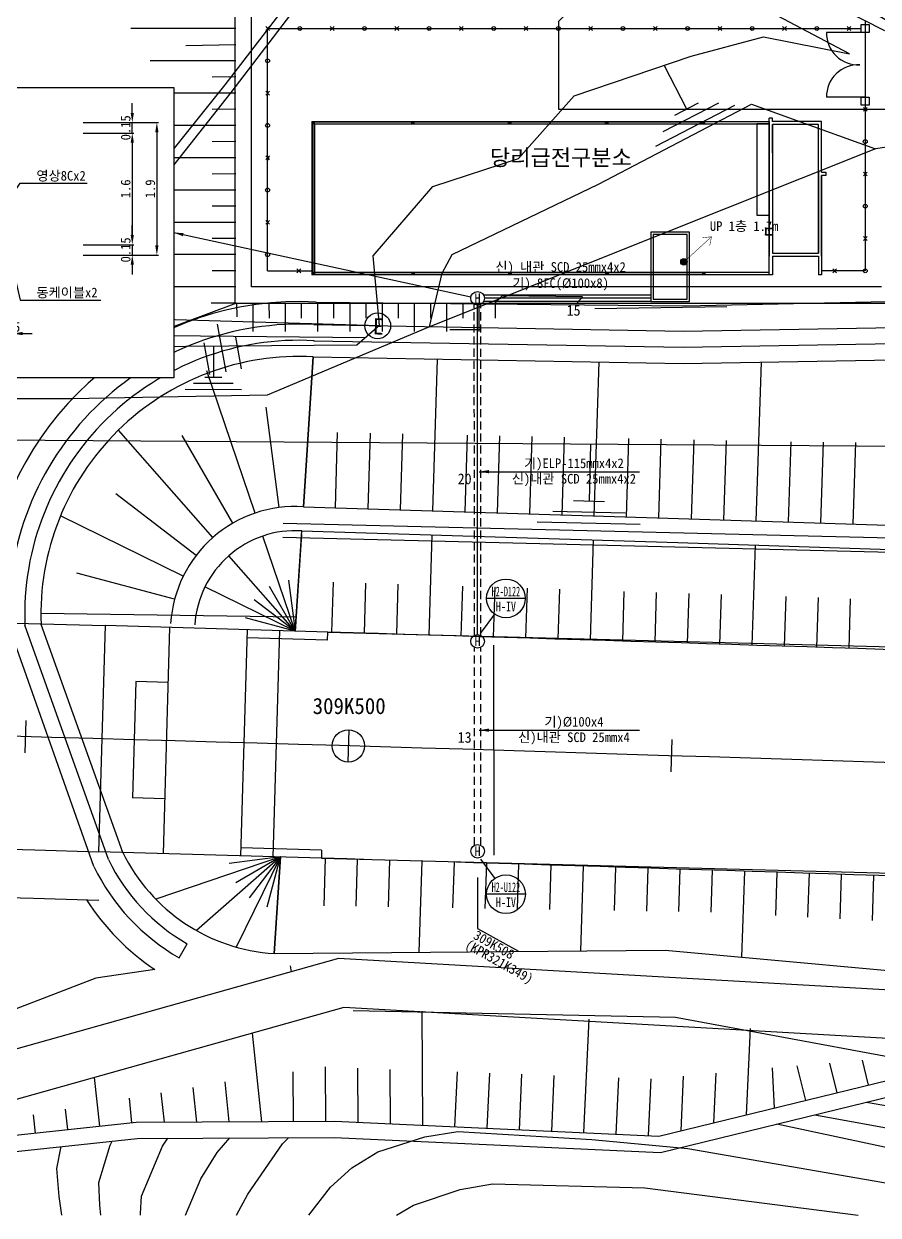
# Model space of a CAD drawing. Extents: x 138725554 to 138725746, y 217595093 to 217595228.
# Drawn here: x 138725598 to 138725650.9, y 217595100.9 to 217595174.7 of the extents above; entities that cross this region are included whole.
import ezdxf
from ezdxf.enums import TextEntityAlignment as Align

# ---------------------------------------------------------------- set-up
doc = ezdxf.new("R2010")
doc.units = 0
doc.header["$LTSCALE"] = 2
doc.header["$MEASUREMENT"] = 0
doc.linetypes.add('HIDDEN', pattern=[0.375, 0.25, -0.125])
doc.layers.get('0').update_dxf_attribs({"linetype": 'CONTINUOUS', "lineweight": 0})
doc.layers.get('DEFPOINTS').update_dxf_attribs({"linetype": 'CONTINUOUS'})
for name, color, linetype in [('TT-LINE', 7, 'CONTINUOUS'), ('TT-MANH', 4, 'CONTINUOUS'), ('TX-LINE', 2, 'CONTINUOUS'), ('TZ-BASE', 253, 'CONTINUOUS'), ('TZ-DIMS', 1, 'CONTINUOUS'), ('TZ-LEAL', 1, 'CONTINUOUS'), ('TZ-LEAT', 3, 'CONTINUOUS'), ('TZ-LINE', 7, 'CONTINUOUS'), ('TZ-TEXT', 6, 'CONTINUOUS')]:
    doc.layers.add(name, color=color, linetype=linetype)
doc.styles.add('GR', font='GulimChe.ttf')
doc.styles.get("Standard").update_dxf_attribs({"font": 'GulimChe.ttf'})
doc.linetypes.add('ZIGZAG', pattern='A,0.00254,-5.08,[131,ltypeshp.shx,S=5.08,R=0,X=-5.08,Y=0],-10.16,[131,ltypeshp.shx,S=5.08,R=180,X=5.08,Y=0],-5.08', length=20.32254)
doc.dimstyles.new('D200', dxfattribs={"dimscale": 0.2, "dimtxt": 3, "dimasz": 3, "dimexe": 0.5, "dimexo": 0.5, "dimgap": 0.5, "dimtad": 1, "dimdec": 0, "dimzin": 1, "dimdsep": 46, "dimlunit": 6, "dimtxsty": 'Standard', "dimcen": 1, "dimclrd": 1, "dimclre": 1, "dimclrt": 3, "dimadec": 0, "dimazin": 0, "dimtfac": 1, "dimtdec": 0, "dimtix": 1, "dimtmove": 2, "dimatfit": 3, "dimfxl": 0, "dimtvp": 2, "dimlwd": -1, "dimlwe": -1, "dimarcsym": 0})
doc.dimstyles.new('NDIM', dxfattribs={"dimscale": 2000, "dimtxt": 0.0003, "dimasz": 0.00015, "dimexe": 0.0004, "dimexo": 0.0002, "dimgap": 0.0001, "dimtad": 1, "dimdec": 1, "dimzin": 0, "dimdsep": 46, "dimlunit": 6, "dimtxsty": 'Standard', "dimblk1": '_RXDOT', "dimblk2": '_RXDOT', "dimsah": 1, "dimcen": 3, "dimdle": 0.0003, "dimclrd": 256, "dimclre": 256, "dimclrt": 256, "dimadec": 0, "dimazin": 0, "dimtfac": 1, "dimtdec": 4, "dimtix": 1, "dimtmove": 2, "dimatfit": 3, "dimfxl": 0, "dimtolj": 1, "dimtzin": 0, "dimarcsym": 0})
doc.dimstyles.new('지시선200', dxfattribs={"dimscale": 0.2, "dimtxt": 3, "dimasz": 3, "dimexe": 0.5, "dimexo": 0.5, "dimgap": 0.5, "dimtad": 1, "dimdec": 0, "dimzin": 1, "dimdsep": 46, "dimlunit": 6, "dimtxsty": 'Standard', "dimcen": 1, "dimclrd": 6, "dimclre": 6, "dimclrt": 3, "dimadec": 0, "dimazin": 0, "dimtfac": 1, "dimtdec": 0, "dimtix": 1, "dimtmove": 2, "dimatfit": 3, "dimfxl": 0, "dimtvp": 2, "dimlwd": -1, "dimlwe": -1, "dimarcsym": 0})

# ---------------------------------------------------------------- blocks, each defined once
blk = doc.blocks.new('_RXDOT')
blk.add_line((-1, 0), (2, 0))
at = {"const_width": 0.5}
blk.add_lwpolyline([(-0.25, 0, 1), (0.25, 0, 1)], format="xyb", close=True, dxfattribs=at)
blk = doc.blocks.new('*D6')
at = {"layer": 'DEFPOINTS', "color": 0}
for p in [(138725596.668, 217595157.028), (138725597.316, 217595157.028), (138725597.316, 217595155.511)]:
    blk.add_point(p, dxfattribs=at)
at = {"layer": 'TZ-LINE', "color": 1}
for p, q in [((138725596.668, 217595156.928), (138725596.668, 217595155.411)), ((138725597.316, 217595156.928), (138725597.316, 217595155.411)), ((138725596.068, 217595155.511), (138725595.468, 217595155.511)), ((138725596.668, 217595155.511), (138725597.316, 217595155.511)), ((138725597.916, 217595155.511), (138725598.516, 217595155.511))]:
    blk.add_line(p, q, dxfattribs=at)
for points in [[(138725596.068, 217595155.611), (138725596.068, 217595155.411), (138725596.668, 217595155.511)], [(138725597.916, 217595155.611), (138725597.916, 217595155.411), (138725597.316, 217595155.511)]]:
    blk.add_solid(points, dxfattribs=at)
at = {"layer": 'TZ-LINE', "color": 3, "insert": (138725596.992, 217595155.919), "char_height": 0.6, "attachment_point": 5}
blk.add_mtext('0.15', dxfattribs=at)
blk = doc.blocks.new('*D15')
at = {"layer": 'DEFPOINTS', "color": 0}
for p in [(138725601.556, 217595168.574), (138725604.705, 217595168.574), (138725601.556, 217595167.926)]:
    blk.add_point(p, dxfattribs=at)
at = {"layer": 'TZ-LINE', "color": 1}
for p, q in [((138725604.705, 217595169.174), (138725604.705, 217595169.774)), ((138725601.656, 217595168.574), (138725604.805, 217595168.574)), ((138725604.705, 217595167.926), (138725604.705, 217595168.574)), ((138725601.656, 217595167.926), (138725604.805, 217595167.926)), ((138725604.705, 217595167.326), (138725604.705, 217595166.726))]:
    blk.add_line(p, q, dxfattribs=at)
for points in [[(138725604.605, 217595169.174), (138725604.805, 217595169.174), (138725604.705, 217595168.574)], [(138725604.605, 217595167.326), (138725604.805, 217595167.326), (138725604.705, 217595167.926)]]:
    blk.add_solid(points, dxfattribs=at)
at = {"layer": 'TZ-LINE', "color": 3, "insert": (138725604.297, 217595168.25), "char_height": 0.6, "attachment_point": 5, "rotation": 90}
blk.add_mtext('0.15', dxfattribs=at)
blk = doc.blocks.new('*D16')
at = {"layer": 'DEFPOINTS', "color": 0}
for p in [(138725601.556, 217595167.926), (138725601.556, 217595161.014), (138725604.705, 217595161.014)]:
    blk.add_point(p, dxfattribs=at)
at = {"layer": 'TZ-LINE', "color": 1}
for p, q in [((138725601.656, 217595167.926), (138725604.805, 217595167.926)), ((138725604.705, 217595167.326), (138725604.705, 217595161.614)), ((138725601.656, 217595161.014), (138725604.805, 217595161.014))]:
    blk.add_line(p, q, dxfattribs=at)
for points in [[(138725604.605, 217595167.326), (138725604.805, 217595167.326), (138725604.705, 217595167.926)], [(138725604.605, 217595161.614), (138725604.805, 217595161.614), (138725604.705, 217595161.014)]]:
    blk.add_solid(points, dxfattribs=at)
at = {"layer": 'TZ-LINE', "color": 3, "insert": (138725604.297, 217595164.47), "char_height": 0.6, "attachment_point": 5, "rotation": 90}
blk.add_mtext('1.6', dxfattribs=at)
blk = doc.blocks.new('*D17')
at = {"layer": 'DEFPOINTS', "color": 0}
for p in [(138725601.556, 217595161.014), (138725601.556, 217595160.366), (138725604.705, 217595160.366)]:
    blk.add_point(p, dxfattribs=at)
at = {"layer": 'TZ-LINE', "color": 1}
for p, q in [((138725604.705, 217595161.614), (138725604.705, 217595162.214)), ((138725601.656, 217595161.014), (138725604.805, 217595161.014)), ((138725601.656, 217595160.366), (138725604.805, 217595160.366)), ((138725604.705, 217595161.014), (138725604.705, 217595160.366)), ((138725604.705, 217595159.766), (138725604.705, 217595159.166))]:
    blk.add_line(p, q, dxfattribs=at)
for points in [[(138725604.605, 217595161.614), (138725604.805, 217595161.614), (138725604.705, 217595161.014)], [(138725604.605, 217595159.766), (138725604.805, 217595159.766), (138725604.705, 217595160.366)]]:
    blk.add_solid(points, dxfattribs=at)
at = {"layer": 'TZ-LINE', "color": 3, "insert": (138725604.297, 217595160.69), "char_height": 0.6, "attachment_point": 5, "rotation": 90}
blk.add_mtext('0.15', dxfattribs=at)
blk = doc.blocks.new('*D18')
at = {"layer": 'DEFPOINTS', "color": 0}
for p in [(138725601.556, 217595168.574), (138725601.556, 217595160.366), (138725606.227, 217595160.366)]:
    blk.add_point(p, dxfattribs=at)
at = {"layer": 'TZ-LINE', "color": 1}
for p, q in [((138725601.656, 217595168.574), (138725606.327, 217595168.574)), ((138725606.227, 217595167.974), (138725606.227, 217595160.966)), ((138725601.656, 217595160.366), (138725606.327, 217595160.366))]:
    blk.add_line(p, q, dxfattribs=at)
for points in [[(138725606.127, 217595167.974), (138725606.327, 217595167.974), (138725606.227, 217595168.574)], [(138725606.127, 217595160.966), (138725606.327, 217595160.966), (138725606.227, 217595160.366)]]:
    blk.add_solid(points, dxfattribs=at)
at = {"layer": 'TZ-LINE', "color": 3, "insert": (138725605.819, 217595164.47), "char_height": 0.6, "attachment_point": 5, "rotation": 90}
blk.add_mtext('1.9', dxfattribs=at)

msp = doc.modelspace()

# ---------------------------------------------------------------- hatches: boundary and pattern name
at = {"layer": 'TZ-LINE'}
h = msp.add_hatch(color=256, dxfattribs=at)
h.dxf.hatch_style = 1
h.paths.add_polyline_path([(138725638.653, 217595159.946, 1), (138725639.053, 217595159.946, 1)])

# ---------------------------------------------------------------- linework, layer by layer
at = {"layer": 'TT-LINE', "linetype": 'HIDDEN', "elevation": 0}
for points in [[(138725625.881, 217595136.827), (138725625.879, 217595157.326)], [(138725626.281, 217595136.825), (138725626.279, 217595157.326)], [(138725625.881, 217595123.826), (138725625.881, 217595136.087)], [(138725626.281, 217595123.826), (138725626.281, 217595136.088)]]:
    msp.add_lwpolyline(points, dxfattribs=at)
at = {"layer": 'TT-MANH'}
for centre in [(138725626.079, 217595157.696), (138725626.079, 217595136.457, 0), (138725626.081, 217595123.457, 0)]:
    msp.add_circle(centre, 0.42, dxfattribs=at)
at = {"layer": 'TZ-BASE'}
for p, q in [((138725610.462, 217595170.915), (138725619.548, 217595182.768)), ((138725620.131, 217595182.626), (138725610.802, 217595170.425)), ((138725645.062, 217595177.435), (138725651.275, 217595174.277)), ((138725611.08, 217595157.396), (138725611.08, 217595176.396)), ((138725649.11, 217595172.831), (138725643.16, 217595175.962)), ((138725612.08, 217595158.396), (138725612.08, 217595175.396)), ((138725613.196, 217595174.28), (138725612.965, 217595174.511)), ((138725613.196, 217595174.511), (138725612.965, 217595174.28)), ((138725613.08, 217595159.395), (138725613.08, 217595174.395)), ((138725613.08, 217595174.395), (138725649.824, 217595174.395)), ((138725617.196, 217595174.511), (138725616.965, 217595174.28)), ((138725617.196, 217595174.28), (138725616.965, 217595174.511)), ((138725621.196, 217595174.28), (138725620.965, 217595174.511)), ((138725621.196, 217595174.511), (138725620.965, 217595174.28)), ((138725625.196, 217595174.28), (138725624.965, 217595174.511)), ((138725625.196, 217595174.511), (138725624.965, 217595174.28)), ((138725629.196, 217595174.28), (138725628.965, 217595174.511)), ((138725629.196, 217595174.511), (138725628.965, 217595174.28)), ((138725633.196, 217595174.28), (138725632.965, 217595174.511)), ((138725633.196, 217595174.511), (138725632.965, 217595174.28)), ((138725637.196, 217595174.28), (138725636.965, 217595174.511)), ((138725637.196, 217595174.511), (138725636.965, 217595174.28)), ((138725641.196, 217595174.28), (138725640.965, 217595174.511)), ((138725641.196, 217595174.511), (138725640.965, 217595174.28)), ((138725645.196, 217595174.28), (138725644.965, 217595174.511)), ((138725645.196, 217595174.511), (138725644.965, 217595174.28)), ((138725649.196, 217595174.28), (138725648.965, 217595174.511)), ((138725649.196, 217595174.511), (138725648.965, 217595174.28)), ((138725649.824, 217595174.645), (138725650.324, 217595174.645)), ((138725649.824, 217595174.145), (138725649.824, 217595174.645)), ((138725650.08, 217595174.833, 0), (138725650.08, 217595169.396, 0)), ((138725650.08, 217595174.833, 0), (138725650.08, 217595169.396, 0)), ((138725650.324, 217595174.645), (138725650.324, 217595174.145)), ((138725639.305, 217595172.676), (138725643.77, 217595173.884)), ((138725643.77, 217595173.884), (138725649.11, 217595172.831)), ((138725650.074, 217595174.145), (138725647.674, 217595174.145)), ((138725650.324, 217595174.145), (138725649.824, 217595174.145)), ((138725632.061, 217595170.228), (138725639.305, 217595172.676)), ((138725604.108, 217595162.96), (138725610.462, 217595170.915)), ((138725610.802, 217595170.425), (138725604.567, 217595162.526)), ((138725613.196, 217595170.28), (138725612.965, 217595170.511)), ((138725613.196, 217595170.511), (138725612.965, 217595170.28)), ((138725628.621, 217595166.344), (138725632.061, 217595170.228)), ((138725650.074, 217595170.145), (138725647.674, 217595170.145)), ((138725649.824, 217595170.145), (138725650.324, 217595170.145)), ((138725649.824, 217595169.645), (138725649.824, 217595170.145)), ((138725650.324, 217595170.145), (138725650.324, 217595169.645)), ((138725660.814, 217595169.385), (138725631.083, 217595169.396)), ((138725633.556, 217595164.769), (138725643.032, 217595169.71)), ((138725643.032, 217595169.71), (138725650.704, 217595166.956)), ((138725650.324, 217595169.645), (138725649.824, 217595169.645)), ((138725650.196, 217595169.28), (138725649.965, 217595169.511)), ((138725650.196, 217595169.511), (138725649.965, 217595169.28)), ((138725650.08, 217595169.646), (138725650.08, 217595159.396)), ((138725650.08, 217595169.396, 0), (138725660.428, 217595169.385)), ((138725615.83, 217595168.646, 0), (138725644.13, 217595168.646, 0)), ((138725615.83, 217595168.646, 0), (138725615.83, 217595159.146, 0)), ((138725615.855, 217595168.496, 0), (138725615.83, 217595168.496, 0)), ((138725615.855, 217595168.641, 0), (138725640.13, 217595168.641, 0)), ((138725615.855, 217595168.641, 0), (138725615.855, 217595159.171, 0)), ((138725615.955, 217595168.621, 0), (138725615.855, 217595168.621, 0)), ((138725615.855, 217595168.621, 0), (138725640.13, 217595168.621, 0)), ((138725615.955, 217595168.521, 0), (138725615.855, 217595168.521, 0)), ((138725615.875, 217595168.641, 0), (138725615.875, 217595159.171, 0)), ((138725615.98, 217595168.496, 0), (138725615.875, 217595168.496, 0)), ((138725615.905, 217595168.521, 0), (138725615.905, 217595168.621, 0)), ((138725615.98, 217595168.621, 0), (138725615.98, 217595168.646, 0)), ((138725615.98, 217595168.496, 0), (138725615.98, 217595168.601, 0)), ((138725615.98, 217595168.496, 0), (138725615.98, 217595159.296, 0)), ((138725615.98, 217595168.496, 0), (138725644.13, 217595168.496, 0)), ((138725622.005, 217595168.621, 0), (138725622.005, 217595168.646, 0)), ((138725622.005, 217595168.496, 0), (138725622.005, 217595168.601, 0)), ((138725622.13, 217595168.621, 0), (138725622.03, 217595168.621, 0)), ((138725622.13, 217595168.521, 0), (138725622.03, 217595168.521, 0)), ((138725622.08, 217595168.521, 0), (138725622.08, 217595168.621, 0)), ((138725622.155, 217595168.621, 0), (138725622.155, 217595168.646, 0)), ((138725622.155, 217595168.496, 0), (138725622.155, 217595168.601, 0)), ((138725628.005, 217595168.621, 0.001), (138725628.005, 217595168.646, 0.001)), ((138725628.005, 217595168.496, 0.001), (138725628.005, 217595168.601, 0.001)), ((138725628.13, 217595168.621, 0), (138725628.03, 217595168.621, 0)), ((138725628.13, 217595168.521, 0), (138725628.03, 217595168.521, 0)), ((138725628.08, 217595168.521, 0), (138725628.08, 217595168.621, 0)), ((138725628.155, 217595168.621, 0.001), (138725628.155, 217595168.646, 0.001)), ((138725628.155, 217595168.496, 0.001), (138725628.155, 217595168.601, 0.001)), ((138725634.005, 217595168.621, 0), (138725634.005, 217595168.646, 0)), ((138725634.005, 217595168.496, 0), (138725634.005, 217595168.601, 0)), ((138725634.13, 217595168.621, 0), (138725634.03, 217595168.621, 0)), ((138725634.13, 217595168.521, 0), (138725634.03, 217595168.521, 0)), ((138725634.08, 217595168.521, 0), (138725634.08, 217595168.621, 0)), ((138725634.155, 217595168.621, 0), (138725634.155, 217595168.646, 0)), ((138725634.155, 217595168.496, 0), (138725634.155, 217595168.601, 0)), ((138725640.005, 217595168.621, 0), (138725640.005, 217595168.646, 0)), ((138725640.005, 217595168.496, 0), (138725640.005, 217595168.601, 0)), ((138725640.13, 217595168.621, 0), (138725640.03, 217595168.621, 0)), ((138725640.13, 217595168.521, 0), (138725640.03, 217595168.521, 0)), ((138725640.08, 217595168.521, 0), (138725640.08, 217595168.621, 0)), ((138725640.13, 217595168.621, 0), (138725640.13, 217595168.641, 0)), ((138725640.155, 217595168.496, 0), (138725640.155, 217595168.646, 0)), ((138725644.33, 217595168.846, 0), (138725644.13, 217595168.846, 0)), ((138725644.13, 217595166.696, 0), (138725644.13, 217595168.846, 0)), ((138725644.13, 217595168.646, 0), (138725644.13, 217595160.296, 0)), ((138725644.33, 217595168.646, 0), (138725644.33, 217595168.846, 0)), ((138725647.38, 217595168.646, 0), (138725644.33, 217595168.646, 0)), ((138725647.18, 217595168.446, 0), (138725644.33, 217595168.446, 0)), ((138725644.33, 217595168.446, 0), (138725644.33, 217595160.496, 0)), ((138725644.33, 217595166.696, 0), (138725644.33, 217595168.446, 0)), ((138725647.18, 217595160.496, 0), (138725647.18, 217595168.446, 0)), ((138725647.38, 217595165.496, 0), (138725647.38, 217595168.646, 0)), ((138725664.96, 217595169.005), (138725650.704, 217595166.956)), ((138725650.704, 217595166.956), (138725623.097, 217595155.917)), ((138725613.196, 217595166.28), (138725612.965, 217595166.511)), ((138725613.196, 217595166.511), (138725612.965, 217595166.28)), ((138725623.303, 217595164.623), (138725628.621, 217595166.344)), ((138725644.13, 217595159.146, 0), (138725644.13, 217595165.796, 0)), ((138725644.33, 217595165.796, 0), (138725644.33, 217595160.496, 0)), ((138725647.18, 217595165.496), (138725647.18, 217595160.496)), ((138725647.38, 217595165.496), (138725647.63, 217595165.496)), ((138725647.63, 217595165.496), (138725647.63, 217595165.296)), ((138725650.196, 217595165.511), (138725649.965, 217595165.28)), ((138725650.196, 217595165.28), (138725649.965, 217595165.511)), ((138725624.504, 217595160.409), (138725633.556, 217595164.769)), ((138725647.38, 217595165.296), (138725647.38, 217595159.146)), ((138725647.63, 217595165.296), (138725647.38, 217595165.296)), ((138725647.38, 217595160.296, 0), (138725647.38, 217595165.296, 0)), ((138725619.618, 217595160.332), (138725623.303, 217595164.623)), ((138725599.696, 217595156.795), (138725604.108, 217595162.96)), ((138725604.567, 217595162.526), (138725600.319, 217595156.594)), ((138725613.196, 217595162.511), (138725612.965, 217595162.28)), ((138725613.196, 217595162.28), (138725612.965, 217595162.511)), ((138725643.903, 217595162.011, 0), (138725643.903, 217595161.655, 0)), ((138725643.903, 217595162.011, 0), (138725643.903, 217595161.655, 0)), ((138725643.925, 217595162.011, 0), (138725643.925, 217595161.655, 0)), ((138725643.925, 217595162.011, 0), (138725643.925, 217595161.655, 0)), ((138725643.936, 217595162.044, 0), (138725644.309, 217595162.044, 0)), ((138725643.936, 217595162.044, 0), (138725644.13, 217595162.044, 0)), ((138725643.936, 217595162.022, 0), (138725644.309, 217595162.022, 0)), ((138725643.936, 217595162.022, 0), (138725644.13, 217595162.022, 0)), ((138725644.309, 217595162.044, 0), (138725644.309, 217595162.022, 0)), ((138725643.936, 217595161.644, 0), (138725644.309, 217595161.644, 0)), ((138725643.936, 217595161.644, 0), (138725644.13, 217595161.644, 0)), ((138725643.936, 217595161.622, 0), (138725644.309, 217595161.622, 0)), ((138725643.936, 217595161.622, 0), (138725644.13, 217595161.622, 0)), ((138725644.309, 217595161.644, 0), (138725644.309, 217595161.622, 0)), ((138725650.196, 217595161.28), (138725649.965, 217595161.511)), ((138725650.196, 217595161.511), (138725649.965, 217595161.28)), ((138725620.002, 217595156.016), (138725619.618, 217595160.332)), ((138725623.89, 217595159.242), (138725624.504, 217595160.409)), ((138725644.33, 217595160.496, 0), (138725647.18, 217595160.496, 0)), ((138725644.33, 217595160.296, 0), (138725644.33, 217595159.146, 0)), ((138725644.33, 217595160.296, 0), (138725647.18, 217595160.296, 0)), ((138725647.18, 217595160.296), (138725647.18, 217595159.146)), ((138725613.08, 217595159.395), (138725615.78, 217595159.395)), ((138725615.13, 217595159.28), (138725614.898, 217595159.511)), ((138725615.13, 217595159.511), (138725614.898, 217595159.28)), ((138725615.855, 217595159.296, 0), (138725615.83, 217595159.296, 0)), ((138725644.13, 217595159.146, 0.001), (138725615.83, 217595159.146, 0)), ((138725615.955, 217595159.271, 0), (138725615.855, 217595159.271, 0)), ((138725615.855, 217595159.191, 0), (138725640.13, 217595159.191, 0)), ((138725615.955, 217595159.171, 0), (138725615.855, 217595159.171, 0)), ((138725615.855, 217595159.171, 0), (138725640.13, 217595159.171, 0)), ((138725615.98, 217595159.296, 0), (138725615.875, 217595159.296, 0)), ((138725615.905, 217595159.271, 0), (138725615.905, 217595159.171, 0)), ((138725644.13, 217595159.296, 0.001), (138725615.98, 217595159.296, 0)), ((138725615.98, 217595159.296, 0), (138725615.98, 217595159.191, 0)), ((138725615.98, 217595159.171, 0), (138725615.98, 217595159.146, 0)), ((138725622.005, 217595159.296, 0), (138725622.005, 217595159.191, 0)), ((138725622.005, 217595159.171, 0), (138725622.005, 217595159.146, 0)), ((138725622.13, 217595159.271, 0), (138725622.03, 217595159.271, 0)), ((138725622.13, 217595159.171, 0), (138725622.03, 217595159.171, 0)), ((138725622.08, 217595159.271, 0), (138725622.08, 217595159.171, 0)), ((138725622.155, 217595159.296, 0), (138725622.155, 217595159.191, 0)), ((138725622.155, 217595159.171, 0), (138725622.155, 217595159.146, 0)), ((138725623.097, 217595155.917), (138725623.89, 217595159.242)), ((138725628.005, 217595159.296, 0.001), (138725628.005, 217595159.191, 0.001)), ((138725628.005, 217595159.171, 0.001), (138725628.005, 217595159.146, 0.001)), ((138725628.13, 217595159.271, 0), (138725628.03, 217595159.271, 0)), ((138725628.13, 217595159.171, 0), (138725628.03, 217595159.171, 0)), ((138725628.08, 217595159.271, 0), (138725628.08, 217595159.171, 0)), ((138725628.155, 217595159.296, 0.001), (138725628.155, 217595159.191, 0.001)), ((138725628.155, 217595159.171, 0.001), (138725628.155, 217595159.146, 0.001)), ((138725634.005, 217595159.296, 0), (138725634.005, 217595159.191, 0)), ((138725634.005, 217595159.171, 0), (138725634.005, 217595159.146, 0)), ((138725634.13, 217595159.271, 0), (138725634.03, 217595159.271, 0)), ((138725634.13, 217595159.171, 0), (138725634.03, 217595159.171, 0)), ((138725634.08, 217595159.271, 0), (138725634.08, 217595159.171, 0)), ((138725634.155, 217595159.296, 0), (138725634.155, 217595159.191, 0)), ((138725634.155, 217595159.171, 0), (138725634.155, 217595159.146, 0)), ((138725640.005, 217595159.296, 0), (138725640.005, 217595159.191, 0)), ((138725640.005, 217595159.171, 0), (138725640.005, 217595159.146, 0)), ((138725640.13, 217595159.271, 0), (138725640.03, 217595159.271, 0)), ((138725640.13, 217595159.171, 0), (138725640.03, 217595159.171, 0)), ((138725640.08, 217595159.271, 0), (138725640.08, 217595159.171, 0)), ((138725640.13, 217595159.191, 0), (138725640.13, 217595159.171, 0)), ((138725640.155, 217595159.296, 0), (138725640.155, 217595159.146, 0)), ((138725644.33, 217595159.146, 0), (138725644.13, 217595159.146, 0)), ((138725647.38, 217595159.146), (138725647.18, 217595159.146)), ((138725650.08, 217595159.396), (138725647.38, 217595159.396)), ((138725648.304, 217595159.511), (138725648.072, 217595159.28)), ((138725648.304, 217595159.28), (138725648.072, 217595159.511)), ((138725651.08, 217595158.396), (138725612.08, 217595158.396)), ((138725611.08, 217595157.396), (138725652.08, 217595157.396)), ((138725587.546, 217595156.688), (138725599.696, 217595156.795)), ((138725600.319, 217595156.594), (138725620.002, 217595156.016)), ((138725623.097, 217595155.917), (138725613.048, 217595151.69)), ((138725620.002, 217595156.016), (138725618.616, 217595154.798)), ((138725587.359, 217595155.598), (138725607.272, 217595155.768)), ((138725587.362, 217595155.298), (138725607.054, 217595155.466)), ((138725600.762, 217595155.456), (138725591.034, 217595155.231)), ((138725599.359, 217595155.701), (138725599.662, 217595155.403)), ((138725599.362, 217595155.401), (138725599.659, 217595155.703)), ((138725599.659, 217595155.703), (138725599.962, 217595155.406)), ((138725599.662, 217595155.403), (138725599.959, 217595155.706)), ((138725599.959, 217595155.706), (138725600.262, 217595155.408)), ((138725599.962, 217595155.406), (138725600.259, 217595155.708)), ((138725600.259, 217595155.708), (138725600.562, 217595155.411)), ((138725600.262, 217595155.408), (138725600.559, 217595155.711)), ((138725600.559, 217595155.711), (138725600.862, 217595155.414)), ((138725600.562, 217595155.411), (138725600.859, 217595155.714)), ((138725600.762, 217595155.456), (138725619.144, 217595155.262)), ((138725602.359, 217595155.726), (138725602.661, 217595155.429)), ((138725602.361, 217595155.426), (138725602.659, 217595155.729)), ((138725602.659, 217595155.729), (138725602.961, 217595155.431)), ((138725602.661, 217595155.429), (138725602.959, 217595155.731)), ((138725602.959, 217595155.731), (138725603.261, 217595155.434)), ((138725602.961, 217595155.431), (138725603.259, 217595155.734)), ((138725603.259, 217595155.734), (138725603.561, 217595155.437)), ((138725603.261, 217595155.434), (138725603.559, 217595155.737)), ((138725603.559, 217595155.737), (138725603.861, 217595155.439)), ((138725603.561, 217595155.437), (138725603.859, 217595155.739)), ((138725605.359, 217595155.752), (138725605.661, 217595155.455)), ((138725605.361, 217595155.452), (138725605.659, 217595155.755)), ((138725605.361, 217595155.452), (138725607.054, 217595155.466)), ((138725605.659, 217595155.755), (138725605.961, 217595155.457)), ((138725605.661, 217595155.455), (138725605.959, 217595155.757)), ((138725605.959, 217595155.757), (138725606.261, 217595155.46)), ((138725605.961, 217595155.457), (138725606.259, 217595155.76)), ((138725606.259, 217595155.76), (138725606.561, 217595155.462)), ((138725606.261, 217595155.46), (138725606.559, 217595155.762)), ((138725606.559, 217595155.762), (138725606.861, 217595155.465)), ((138725606.561, 217595155.462), (138725606.859, 217595155.765)), ((138725611.472, 217595153.323), (138725611.12, 217595155.292)), ((138725624.356, 217595155.752), (138725626.27, 217595155.768)), ((138725600.097, 217595154.644), (138725586.125, 217595154.124)), ((138725618.616, 217595154.798), (138725600.097, 217595154.644)), ((138725609.504, 217595152.971), (138725609.151, 217595154.939)), ((138725615.3, 217595144.793), (138725615.906, 217595154.068)), ((138725615.906, 217595154.068), (138725615.3, 217595144.793)), ((138725623.578, 217595153.933), (138725623.29, 217595144.544)), ((138725633.578, 217595153.758), (138725633.285, 217595144.233)), ((138725643.63, 217595153.748), (138725643.309, 217595143.914)), ((138725612.307, 217595144.397), (138725609.313, 217595153.197)), ((138725600.927, 217595151.476), (138725579.671, 217595151.447)), ((138725613.048, 217595151.69), (138725600.927, 217595151.476)), ((138725612.963, 217595150.958), (138725613.784, 217595144.742)), ((138725609.693, 217595142.885), (138725603.85, 217595149.533)), ((138725617.397, 217595149.386), (138725617.264, 217595144.732)), ((138725619.436, 217595149.344), (138725619.292, 217595144.668)), ((138725621.435, 217595149.304), (138725621.291, 217595144.606)), ((138725625.435, 217595149.222), (138725625.289, 217595144.482)), ((138725669.847, 217595148.399), (138725553.899, 217595149.2)), ((138725610.925, 217595143.77), (138725607.786, 217595149.196)), ((138725627.435, 217595149.182), (138725627.288, 217595144.42)), ((138725629.434, 217595149.141), (138725629.287, 217595144.357)), ((138725631.434, 217595149.1), (138725631.286, 217595144.295)), ((138725635.433, 217595149.019), (138725635.284, 217595144.171)), ((138725637.433, 217595148.978), (138725637.284, 217595144.108)), ((138725639.471, 217595148.937), (138725639.311, 217595144.044)), ((138725641.471, 217595148.896), (138725641.31, 217595143.979)), ((138725645.47, 217595148.815), (138725645.308, 217595143.848)), ((138725647.47, 217595148.79), (138725647.307, 217595143.783)), ((138725649.471, 217595148.766), (138725649.306, 217595143.718)), ((138725608.657, 217595141.777), (138725603.679, 217595145.587)), ((138725607.858, 217595140.487), (138725600.26, 217595144.22)), ((138725614.04, 217595143.78), (138725678.725, 217595142.21)), ((138725614.796, 217595137.078), (138725612.79, 217595142.976)), ((138725614.022, 217595142.896), (138725678.707, 217595141.326)), ((138725614.796, 217595137.067), (138725615.202, 217595143.295)), ((138725615.187, 217595143.065), (138725614.796, 217595137.068)), ((138725623.244, 217595143.045), (138725623.054, 217595136.841)), ((138725633.239, 217595142.734), (138725633.049, 217595136.534)), ((138725643.26, 217595142.414), (138725643.058, 217595136.218)), ((138725614.796, 217595137.078), (138725610.684, 217595141.758)), ((138725607.326, 217595139.067), (138725601.267, 217595140.679)), ((138725614.796, 217595137.078), (138725609.205, 217595139.825)), ((138725614.796, 217595137.078), (138725613.194, 217595139.848)), ((138725614.377, 217595140.251), (138725614.796, 217595137.078)), ((138725617.132, 217595140.128), (138725617.043, 217595137.023)), ((138725619.151, 217595140.062), (138725619.056, 217595136.964)), ((138725621.15, 217595139.998), (138725621.055, 217595136.902)), ((138725625.148, 217595139.869), (138725625.053, 217595136.78)), ((138725627.147, 217595139.805), (138725627.052, 217595136.718)), ((138725629.146, 217595139.74), (138725629.051, 217595136.657)), ((138725631.145, 217595139.676), (138725631.05, 217595136.596)), ((138725614.796, 217595137.078), (138725612.255, 217595139.023)), ((138725635.143, 217595139.547), (138725635.048, 217595136.473)), ((138725637.142, 217595139.482), (138725637.047, 217595136.412)), ((138725639.16, 217595139.417), (138725639.06, 217595136.348)), ((138725641.159, 217595139.353), (138725641.059, 217595136.283)), ((138725645.157, 217595139.224), (138725645.057, 217595136.152)), ((138725647.156, 217595139.16), (138725647.056, 217595136.087)), ((138725649.155, 217595139.095), (138725649.055, 217595136.022)), ((138725599.046, 217595138.198), (138725614.88, 217595137.974)), ((138725602.325, 217595122.51), (138725597.058, 217595137.422)), ((138725603.223, 217595122.949), (138725598.058, 217595137.46)), ((138725604.121, 217595123.388), (138725599.057, 217595137.498)), ((138725603.017, 217595137.426), (138725602.616, 217595123.431)), ((138725616.812, 217595137.03), (138725603.017, 217595137.426)), ((138725614.796, 217595137.078), (138725611.704, 217595137.901)), ((138725607.016, 217595137.311), (138725606.614, 217595123.317)), ((138725611.814, 217595137.173), (138725611.412, 217595123.179)), ((138725613.813, 217595137.116), (138725613.411, 217595123.122)), ((138725616.797, 217595136.53), (138725616.812, 217595137.03)), ((138725616.812, 217595137.03), (138725676.843, 217595135.442)), ((138725616.797, 217595136.53), (138725611.799, 217595136.673)), ((138725627.075, 217595136.213), (138725627.077, 217595123.213)), ((138725604.919, 217595133.97), (138725604.712, 217595126.773)), ((138725606.918, 217595133.912), (138725604.919, 217595133.97)), ((138725598.116, 217595131.554), (138725598.061, 217595129.555)), ((138725618.11, 217595130.983, 0), (138725618.05, 217595128.984, 0)), ((138725638.102, 217595130.371), (138725638.039, 217595128.372)), ((138725606.712, 217595126.715), (138725604.712, 217595126.773)), ((138725616.41, 217595123.036), (138725602.616, 217595123.431)), ((138725616.424, 217595123.535), (138725611.426, 217595123.679)), ((138725616.424, 217595123.535), (138725616.41, 217595123.036)), ((138725613.884, 217595123.108), (138725606.158, 217595120.493)), ((138725613.884, 217595123.108), (138725608.68, 217595118.549)), ((138725613.884, 217595123.108), (138725610.711, 217595122.694)), ((138725613.884, 217595123.108), (138725611.112, 217595121.51)), ((138725613.884, 217595123.108), (138725611.131, 217595117.526)), ((138725613.884, 217595123.108), (138725611.936, 217595120.57)), ((138725613.056, 217595120.017), (138725613.884, 217595123.108)), ((138725613.885, 217595123.119), (138725613.494, 217595117.121)), ((138725613.494, 217595117.121), (138725613.885, 217595123.118)), ((138725616.41, 217595123.036), (138725676.441, 217595121.448)), ((138725616.641, 217595123.029), (138725616.557, 217595120.088)), ((138725618.626, 217595122.97), (138725618.537, 217595120.056)), ((138725620.625, 217595122.909), (138725620.537, 217595120.022)), ((138725622.624, 217595122.848), (138725622.451, 217595117.203)), ((138725624.623, 217595122.786), (138725624.537, 217595119.956)), ((138725626.623, 217595122.725), (138725626.537, 217595119.923)), ((138725628.622, 217595122.664), (138725628.536, 217595119.89)), ((138725630.621, 217595122.602), (138725630.536, 217595119.857)), ((138725632.62, 217595122.541), (138725632.459, 217595117.294)), ((138725634.619, 217595122.479), (138725634.536, 217595119.791)), ((138725636.618, 217595122.418), (138725636.536, 217595119.758)), ((138725638.603, 217595122.356), (138725638.517, 217595119.725)), ((138725640.602, 217595122.29), (138725640.517, 217595119.692)), ((138725642.601, 217595122.225), (138725642.428, 217595116.91)), ((138725644.6, 217595122.16), (138725644.513, 217595119.481)), ((138725646.599, 217595122.095), (138725646.51, 217595119.376)), ((138725648.598, 217595122.029), (138725648.508, 217595119.27)), ((138725650.597, 217595121.964), (138725650.505, 217595119.165)), ((138725607.598, 217595116.864), (138725608.097, 217595117.731)), ((138725650.164, 217595107.929), (138725661.38, 217595105.967)), ((138725644.611, 217595106.576), (138725660.165, 217595103.274)), ((138725646.958, 217595107.148), (138725660.953, 217595104.608)), ((138725609.955, 217595104.819), (138725610.739, 217595105.707)), ((138725614, 217595105.345), (138725614.374, 217595105.726)), ((138725619.901, 217595104.849), (138725622.814, 217595105.778)), ((138725622.814, 217595105.778), (138725624.866, 217595106.115)), ((138725624.866, 217595106.115), (138725633.159, 217595105.62)), ((138725600.035, 217595103.816), (138725600.299, 217595105.176)), ((138725602.631, 217595102.95), (138725603.34, 217595105.272)), ((138725603.34, 217595105.272), (138725603.453, 217595105.513)), ((138725605.275, 217595102.101), (138725606.582, 217595105.197)), ((138725606.582, 217595105.197), (138725606.896, 217595105.688)), ((138725611.853, 217595102.22), (138725614, 217595105.345)), ((138725633.159, 217595105.62), (138725639.092, 217595105.061)), ((138725639.092, 217595105.061), (138725658.438, 217595101.699)), ((138725608.941, 217595103.171), (138725609.955, 217595104.819)), ((138725618.287, 217595103.868), (138725619.901, 217595104.849)), ((138725600.173, 217595102.09), (138725600.035, 217595103.816)), ((138725616.977, 217595102.662), (138725618.287, 217595103.868)), ((138725602.694, 217595101.545), (138725602.631, 217595102.95)), ((138725608.003, 217595100.929), (138725608.941, 217595103.171)), ((138725625.009, 217595102.527), (138725627.004, 217595102.861)), ((138725627.004, 217595102.861), (138725636.441, 217595102.615)), ((138725600.344, 217595100.929), (138725600.173, 217595102.09)), ((138725605.216, 217595101.03), (138725605.275, 217595102.101)), ((138725611.153, 217595100.929), (138725611.853, 217595102.22)), ((138725615.643, 217595100.929), (138725616.977, 217595102.662)), ((138725622.117, 217595101.551), (138725625.009, 217595102.527)), ((138725636.441, 217595102.615), (138725649.645, 217595100.929)), ((138725602.761, 217595100.929), (138725602.694, 217595101.545)), ((138725621.065, 217595100.929), (138725622.117, 217595101.551)), ((138725605.222, 217595100.929), (138725605.216, 217595101.03))]:
    msp.add_line(p, q, dxfattribs=at)
for points in [[(138725632.8, 217595185.807), (138725634.192, 217595181.695), (138725633.741, 217595177.55), (138725631.083, 217595174.833), (138725631.083, 217595169.396), (138725660.814, 217595169.385), (138725632.8, 217595185.807), (138725634.192, 217595181.695)], [(138725637.626, 217595172.109), (138725639.023, 217595169.422)], [(138725637.115, 217595167.11), (138725642.012, 217595169.657)], [(138725637.579, 217595168.011), (138725641.007, 217595169.794)], [(138725638.289, 217595169.04), (138725639.758, 217595169.804)], [(138725613.096, 217595166.251), (138725613.169, 217595166.486)], [(138725616.092, 217595157.463), (138725638.926, 217595157.224), (138725659.064, 217595157.667), (138725669.491, 217595155.893)], [(138725616.092, 217595157.463), (138725638.926, 217595157.224), (138725659.064, 217595157.667), (138725669.491, 217595155.893)], [(138725609.959, 217595156.1), (138725610.488, 217595153.147)], [(138725615.941, 217595156.068), (138725638.817, 217595155.666), (138725659.072, 217595156.012), (138725672.824, 217595153.907)], [(138725609.733, 217595154.724), (138725609.723, 217595152.807)], [(138725615.923, 217595155.068), (138725638.817, 217595154.666), (138725659.005, 217595155.01), (138725672.922, 217595152.78)], [(138725615.906, 217595154.068), (138725638.817, 217595153.665), (138725658.937, 217595154.009), (138725672.609, 217595150.668)], [(138725608.498, 217595152.443), (138725610.943, 217595152.43)], [(138725609.199, 217595152.81), (138725610.247, 217595152.804)], [(138725607.972, 217595152.076), (138725611.465, 217595152.057)], [(138725633.065, 217595148.653), (138725632.987, 217595145.143)], [(138725632.028, 217595145.165), (138725633.947, 217595145.122)], [(138725615.3, 217595144.793), (138725638.522, 217595144.07), (138725658.57, 217595143.415), (138725678.587, 217595142.721), (138725686.779, 217595142.421)], [(138725630.734, 217595144.515), (138725635.211, 217595144.415)], [(138725629.759, 217595143.857), (138725636.155, 217595143.715)], [(138725615.202, 217595143.295), (138725638.476, 217595142.571), (138725658.518, 217595141.916), (138725678.532, 217595141.222), (138725686.724, 217595140.922)], [(138725553.899, 217595138.683), (138725559.036, 217595138.566), (138725579.044, 217595138.073), (138725599.051, 217595137.539), (138725603.017, 217595137.426)], [(138725553.899, 217595124.679), (138725558.705, 217595124.57), (138725578.685, 217595124.077), (138725598.664, 217595123.545), (138725602.616, 217595123.431)], [(138725553.899, 217595121.678), (138725558.634, 217595121.571), (138725578.608, 217595121.078), (138725598.581, 217595120.546), (138725602.645, 217595120.429)], [(138725553.899, 217595121.678), (138725558.634, 217595121.571), (138725578.608, 217595121.078), (138725598.581, 217595120.546), (138725602.645, 217595120.429)], [(138725693.787, 217595108.741), (138725677.528, 217595109.338), (138725657.75, 217595114.513), (138725617.466, 217595116.819), (138725583.967, 217595107.414)], [(138725613.494, 217595117.121), (138725637.702, 217595117.342), (138725657.603, 217595115.522), (138725657.603, 217595115.522)], [(138725614.552, 217595116.001), (138725614.5, 217595116.357)], [(138725693.677, 217595105.743), (138725677.088, 217595106.352), (138725657.28, 217595111.535), (138725617.794, 217595113.795), (138725584.777, 217595104.526)], [(138725618.38, 217595113.605), (138725638.343, 217595113.182), (138725658.163, 217595109.504), (138725678.051, 217595107.133), (138725698.034, 217595106.29), (138725716.78, 217595106.778)], [(138725622.628, 217595113.564), (138725622.664, 217595106.492)], [(138725632.967, 217595113.066), (138725632.647, 217595106.037)], [(138725642.951, 217595112.486), (138725642.708, 217595107.141)], [(138725612.117, 217595112.202), (138725612.703, 217595106.717)], [(138725584.777, 217595104.526), (138725604.947, 217595106.678), (138725617.229, 217595106.74), (138725637.302, 217595105.825), (138725657.436, 217595110.729), (138725677.101, 217595102.198), (138725677.101, 217595102.198), (138725693.677, 217595105.743)], [(138725645.854, 217595110.182), (138725646.377, 217595108.035)], [(138725647.871, 217595110.349), (138725648.32, 217595108.509)], [(138725649.889, 217595110.516), (138725650.263, 217595108.982)], [(138725602.353, 217595109.46), (138725602.676, 217595106.436)], [(138725614.647, 217595109.806), (138725614.663, 217595106.727)], [(138725616.646, 217595110.103), (138725616.663, 217595106.737)], [(138725618.646, 217595110.029), (138725618.663, 217595106.675)], [(138725620.647, 217595109.956), (138725620.664, 217595106.583)], [(138725624.81, 217595109.803), (138725624.655, 217595106.401)], [(138725626.809, 217595109.73), (138725626.653, 217595106.31)], [(138725628.808, 217595109.657), (138725628.651, 217595106.219)], [(138725630.806, 217595109.584), (138725630.649, 217595106.128)], [(138725634.804, 217595109.437), (138725634.645, 217595105.946)], [(138725638.813, 217595109.545), (138725638.658, 217595106.155)], [(138725640.823, 217595109.727), (138725640.683, 217595106.648)], [(138725644.321, 217595110.043), (138725644.433, 217595107.562)], [(138725608.453, 217595108.841), (138725608.682, 217595106.697)], [(138725610.428, 217595109.18), (138725610.692, 217595106.707)], [(138725636.803, 217595109.364), (138725636.643, 217595105.855)], [(138725604.503, 217595108.163), (138725604.665, 217595106.648)], [(138725606.478, 217595108.502), (138725606.672, 217595106.687)], [(138725600.552, 217595107.485), (138725600.687, 217595106.223)], [(138725598.577, 217595107.146), (138725598.698, 217595106.011)]]:
    msp.add_lwpolyline(points, dxfattribs=at)
at = {"layer": 'TZ-BASE', "elevation": 0}
for points in [[(138725632.8, 217595185.807), (138725634.192, 217595181.695), (138725633.741, 217595177.55), (138725631.083, 217595174.833), (138725631.083, 217595169.396), (138725660.814, 217595169.385)], [(138725627.597, 217595157.847), (138725627.156, 217595157.396), (138725632.226, 217595157.396), (138725632.582, 217595157.787)]]:
    msp.add_lwpolyline(points, close=True, dxfattribs=at)
at = {"layer": 'TZ-BASE', "flags": 128}
for points in [[(138725611.123, 217595174.396), (138725604.617, 217595174.396)], [(138725611.123, 217595173.396), (138725608.021, 217595173.326)], [(138725611.123, 217595172.396), (138725605.814, 217595172.396)], [(138725611.123, 217595171.396), (138725609.657, 217595171.389)], [(138725611.123, 217595170.396), (138725606.254, 217595170.396)], [(138725611.123, 217595169.396), (138725609.657, 217595169.389)], [(138725611.123, 217595168.396), (138725606.275, 217595168.396)], [(138725611.123, 217595167.396), (138725609.657, 217595167.389)], [(138725611.123, 217595166.396), (138725606.226, 217595166.396)], [(138725611.123, 217595165.396), (138725609.657, 217595165.389)], [(138725611.123, 217595164.396), (138725606.456, 217595164.396)], [(138725611.123, 217595163.396), (138725609.657, 217595163.389)], [(138725611.123, 217595162.396), (138725606.199, 217595162.396)], [(138725611.123, 217595161.396), (138725609.657, 217595161.389)], [(138725611.123, 217595160.396), (138725606.185, 217595160.396)], [(138725611.123, 217595159.396), (138725609.657, 217595159.389)], [(138725611.123, 217595158.396), (138725606.171, 217595158.396)], [(138725611.165, 217595157.396), (138725606.357, 217595155.598)], [(138725611.123, 217595157.396), (138725609.584, 217595157.389)], [(138725611.165, 217595157.396), (138725611.169, 217595156.552)], [(138725612.165, 217595157.396), (138725612.165, 217595155.648)], [(138725613.165, 217595157.396), (138725613.169, 217595156.473)], [(138725614.165, 217595157.396), (138725614.165, 217595155.648)], [(138725615.165, 217595157.396), (138725615.169, 217595156.473)], [(138725616.165, 217595157.396), (138725616.165, 217595155.648)], [(138725617.165, 217595157.396), (138725617.169, 217595156.473)], [(138725618.165, 217595157.396), (138725618.165, 217595155.648)], [(138725619.165, 217595157.396), (138725619.169, 217595156.473)], [(138725620.165, 217595157.396), (138725620.165, 217595155.648)], [(138725621.165, 217595157.396), (138725621.169, 217595156.473)], [(138725622.165, 217595157.396), (138725622.165, 217595155.648)], [(138725623.165, 217595157.396), (138725623.169, 217595156.473)], [(138725624.165, 217595157.396), (138725624.165, 217595155.648)], [(138725625.165, 217595157.396), (138725625.169, 217595156.473)], [(138725626.165, 217595157.396), (138725626.165, 217595155.648)], [(138725627.165, 217595157.396), (138725627.169, 217595156.473)]]:
    msp.add_lwpolyline(points, dxfattribs=at)
at = {"layer": 'TZ-BASE'}
msp.add_lwpolyline([(138725644.13, 217595168.496), (138725643.362, 217595168.496), (138725643.362, 217595162.839), (138725644.13, 217595162.839)], close=True, dxfattribs=at)
for points in [[(138725616.092, 217595157.463, 0.392307), (138725595.81, 217595140.628, 0.392307)], [(138725616.092, 217595157.463, 0.392307), (138725595.81, 217595140.628, 0.392307)], [(138725716.78, 217595133.579, 0.002499), (138725616.811, 217595137.024)], [(138725716.78, 217595119.568, 0.002513), (138725616.41, 217595123.029)], [(138725601.877, 217595120.451, 0.104519), (138725606.111, 217595116.139, 0.104519)], [(138725601.877, 217595120.451, 0.104519), (138725606.111, 217595116.139, 0.104519)], [(138725606.111, 217595116.139), (138725602.459, 217595115.604), (138725582.771, 217595108.026), (138725583.984, 217595103.436), (138725605.002, 217595105.678), (138725617.209, 217595105.74), (138725637.4, 217595104.819), (138725657.346, 217595109.678), (138725676.997, 217595101.154), (138725693.994, 217595104.788), (138725697.607, 217595107.51), (138725704.221, 217595107.168, 0.217155), (138725708.695, 217595100.929, 0.217155)], [(138725606.111, 217595116.139), (138725602.459, 217595115.604), (138725582.771, 217595108.026), (138725583.984, 217595103.436), (138725605.002, 217595105.678), (138725617.209, 217595105.74), (138725637.4, 217595104.819), (138725657.346, 217595109.678), (138725676.997, 217595101.154), (138725693.994, 217595104.788), (138725697.607, 217595107.51), (138725704.221, 217595107.168, 0.217155), (138725708.695, 217595100.929, 0.217155)]]:
    msp.add_lwpolyline(points, format="xyb", dxfattribs=at)
at = {"layer": 'TZ-BASE', "elevation": 0}
msp.add_lwpolyline([(138725633.346, 217595157.068), (138725641.511, 217595157.19)], dxfattribs=at)
at = {"layer": 'TZ-BASE'}
for centre, radius in [((138725615.08, 217595174.395), 0.12), ((138725619.08, 217595174.395), 0.12), ((138725623.08, 217595174.395), 0.12), ((138725627.08, 217595174.395), 0.12), ((138725631.08, 217595174.395), 0.12), ((138725635.08, 217595174.395), 0.12), ((138725635.08, 217595174.395), 0.12), ((138725639.08, 217595174.395), 0.12), ((138725643.08, 217595174.395), 0.12), ((138725647.08, 217595174.395), 0.12), ((138725613.08, 217595172.395), 0.12), ((138725613.08, 217595168.395), 0.12), ((138725650.08, 217595167.396), 0.12), ((138725613.08, 217595164.395), 0.12), ((138725650.08, 217595163.396), 0.12), ((138725643.914, 217595162.033, 0), 0.025), ((138725643.914, 217595162.033, 0), 0.025), ((138725643.914, 217595161.633, 0), 0.025), ((138725643.914, 217595161.633, 0), 0.025), ((138725613.08, 217595160.395), 0.12), ((138725650.08, 217595159.396), 0.12), ((138725619.899, 217595155.99), 0.8), ((138725618.08, 217595129.983), 1)]:
    msp.add_circle(centre, radius, dxfattribs=at)
for centre, radius, start, end in [((138725615.028, 217595138.11), 17.983, 86.85277, 182.19363), ((138725615.028, 217595138.11), 16.983, 86.85277, 182.19363), ((138725615.028, 217595138.11), 15.983, 86.85277, 182.19363), ((138725614.796, 217595137.078), 7.731, 86.26592, 176.35745), ((138725614.796, 217595137.078), 6.23, 86.26592, 176.35745), ((138725322.223, 217585134.361), 10000, 87.738769, 88.6724784), ((138725614.196, 217595128.313), 12.214, 206.0512, 240.03954), ((138725614.196, 217595128.313), 11.214, 206.0512, 266.40673), ((138725614.196, 217595128.313), 13.214, 206.0512, 240.04326)]:
    msp.add_arc(centre, radius, start, end, dxfattribs=at)
for centre, start_param, end_param in [((138725649.654, 217595174.123), 0.561241, 2.187356), ((138725649.654, 217595170.168), -1.04234, 0.583775)]:
    msp.add_ellipse(centre, major_axis=(-1.664, 1.072), ratio=1, start_param=start_param, end_param=end_param, dxfattribs=at)
at = {"layer": 'TZ-LEAL'}
for p, q in [((138725629.035, 217595139.114, 0), (138725626.635, 217595139.114, 0)), ((138725626.253, 217595136.939, 0), (138725627.14, 217595138.135, 0)), ((138725626.255, 217595122.974, 0), (138725627.142, 217595121.778, 0)), ((138725629.037, 217595120.799, 0), (138725626.637, 217595120.799, 0))]:
    msp.add_line(p, q, dxfattribs=at)
at = {"layer": 'TZ-LEAL', "elevation": 0, "flags": 128}
msp.add_lwpolyline([(138725626.079, 217595121.826), (138725626.079, 217595118.686), (138725628.611, 217595117.268)], dxfattribs=at)
at = {"layer": 'TZ-LEAL'}
for centre in [(138725627.835, 217595139.114, 0), (138725627.837, 217595120.799, 0)]:
    msp.add_circle(centre, 1.2, dxfattribs=at)
at = {"layer": 'TZ-LINE'}
for points in [[(138725636.803, 217595157.496), (138725639.203, 217595157.496), (138725639.203, 217595161.796), (138725636.803, 217595161.796)], [(138725636.953, 217595157.646), (138725639.053, 217595157.646), (138725639.053, 217595161.646), (138725636.953, 217595161.646)]]:
    msp.add_lwpolyline(points, close=True, dxfattribs=at)
at = {"layer": 'TZ-LINE', "const_width": 0.03}
for points in [[(138725638.853, 217595159.946), (138725640.563, 217595161.505)], [(138725640.013, 217595161.444), (138725640.563, 217595161.505), (138725640.451, 217595160.964)]]:
    msp.add_lwpolyline(points, dxfattribs=at)
at = {"layer": 'TZ-LINE'}
for points in [[(138725636.803, 217595157.896), (138725626.449, 217595157.896)], [(138725636.803, 217595157.496), (138725626.449, 217595157.496)]]:
    msp.add_lwpolyline(points, dxfattribs=at)
at = {"layer": 'TZ-LINE', "linetype": 'ZIGZAG', "ltscale": 0.019}
msp.add_lwpolyline([(138725636.803, 217595157.696), (138725626.499, 217595157.696)], dxfattribs=at)
at = {"layer": 'TZ-LINE', "linetype": 'ZIGZAG', "ltscale": 0.019, "elevation": 0}
msp.add_lwpolyline([(138725626.081, 217595136.877), (138725626.079, 217595157.276)], dxfattribs=at)
at = {"layer": 'TZ-LINE'}
msp.add_circle((138725638.853, 217595159.946), 0.2, dxfattribs=at)

# ---------------------------------------------------------------- texts
at = {"layer": 'TT-MANH', "linetype": 'ByBlock', "style": 'GR'}
for p in [(138725626.081, 217595157.696), (138725626.081, 217595136.457, 0), (138725626.081, 217595123.457, 0)]:
    msp.add_text('H', height=0.6, rotation=360, dxfattribs=at).set_placement(p, align=Align.MIDDLE)
at = {"layer": 'TZ-BASE'}
for s, rotation, p in [('당리급전구분소', 359.99907, (138725631.24, 217595165.911)), ('E', 358.83294, (138725619.924, 217595155.452)), ('309K500', 359.99907, (138725618.132, 217595131.954, 0))]:
    msp.add_text(s, height=1, rotation=rotation, dxfattribs=at).set_placement(p, align=Align.CENTER)
at = {"layer": 'TZ-LEAL', "style": 'GR'}
msp.add_text('기) 8FC(Ø100x8)', height=0.6, rotation=360, dxfattribs=at).set_placement((138725631.221, 217595158.593, 0), align=Align.MIDDLE)
at = {"layer": 'TZ-LEAL'}
for s, p in [('기)ELP-115mmx4x2', (138725632.045, 217595147.438, 0)), ('기)Ø100x4', (138725632.045, 217595131.435, 0))]:
    msp.add_text(s, height=0.6, rotation=0.05182, dxfattribs=at).set_placement(p, align=Align.MIDDLE)
at = {"layer": 'TZ-LEAL', "style": 'GR'}
for s, width, p in [('H2-D122', 0.65, (138725627.835, 217595139.546, 0)), ('H-IV', 0.8, (138725627.835, 217595138.614, 0)), ('H2-U122', 0.65, (138725627.835, 217595121.231, 0)), ('H-IV', 0.8, (138725627.835, 217595120.299, 0))]:
    msp.add_text(s, height=0.6, rotation=360, dxfattribs=dict(at, width=width)).set_placement(p, align=Align.MIDDLE)
for s, p in [('309K508', (138725625.768, 217595118.074, 0)), ('(KPR321K349)', (138725625.252, 217595117.5, 0))]:
    msp.add_text(s, height=0.6, rotation=330.76129, dxfattribs=at).set_placement(p)
at = {"layer": 'TZ-LEAT'}
for s, p in [('15', (138725632.026, 217595156.945)), ('20', (138725625.282, 217595146.509)), ('13', (138725625.282, 217595130.506))]:
    msp.add_text(s, height=0.6667, dxfattribs=at).set_placement(p, align=Align.MIDDLE)
at = {"layer": 'TZ-TEXT'}
for s, p in [('UP 1층 1.7m', (138725642.582, 217595162.172, 0)), ('신) 내관 SCD 25mmx4x2', (138725631.221, 217595159.593, 0)), ('신)내관 SCD 25mmx4x2', (138725632.045, 217595146.48, 0)), ('신)내관 SCD 25mmx4', (138725632.045, 217595130.477, 0))]:
    msp.add_text(s, height=0.6, rotation=359.94818, dxfattribs=at).set_placement(p, align=Align.MIDDLE)

# ---------------------------------------------------------------- leaders
at = {"layer": 'TZ-LEAL'}
for points in [[(138725626.179, 217595146.959, 0), (138725636.11, 217595146.959, 0)], [(138725626.179, 217595130.956, 0), (138725636.11, 217595130.956, 0)]]:
    msp.add_leader(points, dimstyle='NDIM', override={"dimscale": 0.2, "dimtxt": 3, "dimasz": 3, "dimexe": 2, "dimexo": 3, "dimgap": 1, "dimcen": 1, "dimclrd": 0, "dimclre": 0, "dimclrt": 0, "dimaunit": 1, "dimtvp": 2}, dxfattribs=at)

# ---------------------------------------------------------------- next in the draw order: wipeouts: each hides what was drawn before it
msp.add_wipeout([(138725579.039, 217595170.75), (138725579.039, 217595152.775), (138725607.271, 217595152.775), (138725607.271, 217595170.75)]).dxf.layer = 'TX-LINE'

# ---------------------------------------------------------------- next in the draw order: linework, layer by layer
at = {"layer": 'TZ-TEXT'}
msp.add_lwpolyline([(138725579.039, 217595170.75), (138725607.271, 217595170.75), (138725607.271, 217595152.775), (138725579.039, 217595152.775)], close=True, dxfattribs=at)

# ---------------------------------------------------------------- next in the draw order: texts
at = {"layer": 'TZ-DIMS', "char_height": 0.6, "attachment_point": 7}
for s, insert in [('영상8Cx2', (138725598.769, 217595164.92)), ('동케이블x2', (138725598.769, 217595157.688))]:
    msp.add_mtext(s, dxfattribs=dict(at, insert=insert))

# ---------------------------------------------------------------- next in the draw order: dimensions: what is measured, and where the dimension line sits
at = {"layer": 'TZ-LINE'}
for base, p1, p2, text, picture, middle in [((138725604.705, 217595168.574), (138725601.556, 217595167.926), (138725601.556, 217595168.574), '0.15', '*D15', (138725604.297, 217595168.25)), ((138725606.227, 217595160.366), (138725601.556, 217595168.574), (138725601.556, 217595160.366), '1.9', '*D18', (138725605.819, 217595164.47)), ((138725604.705, 217595161.014), (138725601.556, 217595167.926), (138725601.556, 217595161.014), '1.6', '*D16', (138725604.297, 217595164.47)), ((138725604.705, 217595160.366), (138725601.556, 217595161.014), (138725601.556, 217595160.366), '0.15', '*D17', (138725604.297, 217595160.69))]:
    dim = msp.add_linear_dim(base=base, p1=p1, p2=p2, angle=270, text=text, dimstyle='D200', dxfattribs=at)
    dim.commit()
    dim.dimension.update_dxf_attribs({"geometry": picture, "text_midpoint": middle})
dim = msp.add_linear_dim(base=(138725597.316, 217595155.511), p1=(138725596.668, 217595157.028), p2=(138725597.316, 217595157.028), text='0.15', dimstyle='D200', dxfattribs=at)
dim.commit()
dim.dimension.update_dxf_attribs({"geometry": '*D6', "text_midpoint": (138725596.992, 217595155.919)})

# ---------------------------------------------------------------- next in the draw order: leaders
at = {"layer": 'TZ-DIMS', "annotation_type": 0, "has_hookline": 1, "hookline_direction": 0}
for points, text_width in [([(138725596.668, 217595163.196), (138725597.775, 217595164.82), (138725598.669, 217595164.82)], 3.142), ([(138725596.668, 217595162.347), (138725597.775, 217595157.588), (138725598.669, 217595157.588)], 3.986)]:
    msp.add_leader(points, dimstyle='D200', dxfattribs=dict(at, text_width=text_width))
at = {"layer": 'TZ-TEXT'}
msp.add_leader([(138725607.271, 217595161.762), (138725625.669, 217595157.784)], dimstyle='지시선200', dxfattribs=at)

doc.saveas('drawing.dxf')
